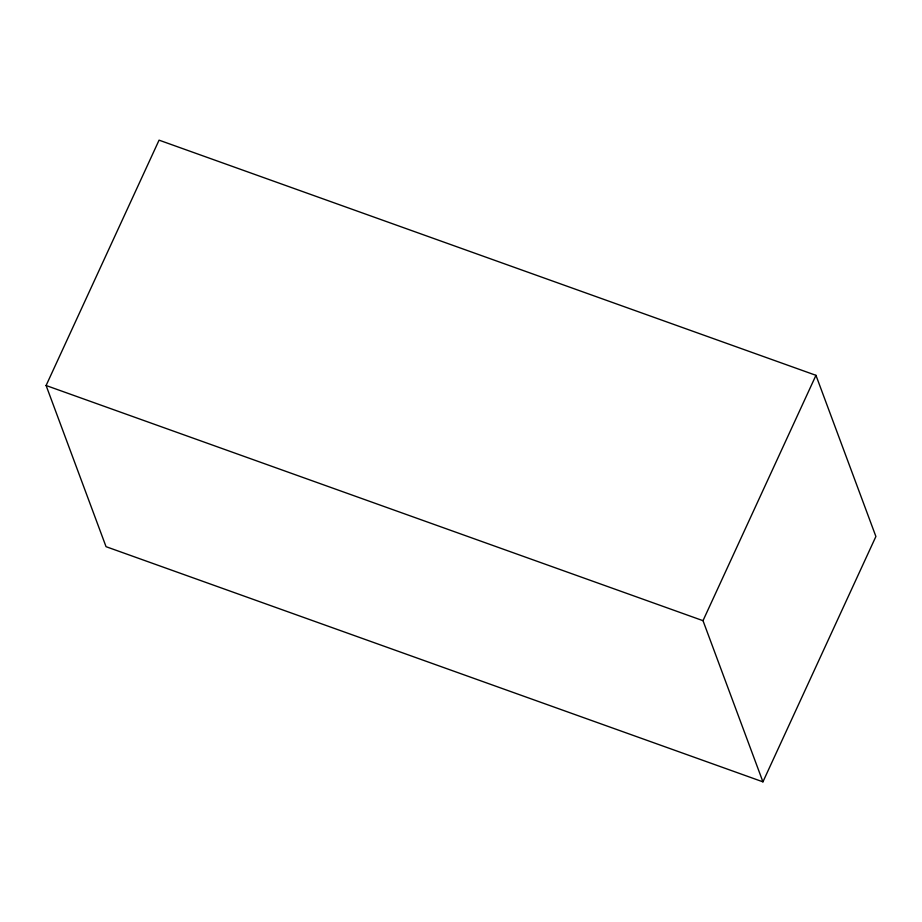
<?xml version="1.0" encoding="UTF-8"?>
<svg xmlns="http://www.w3.org/2000/svg" width="922" height="922" viewBox="0 0 922 922"><rect width="100%" height="100%" fill="white"/><g stroke="black" fill="none" stroke-linecap="round" stroke-linejoin="round"><path stroke-width="1.38" d="M46.1 385.511L159.068 140.156L815.958 375.323L875.9 536.489L762.932 781.844L106.042 546.677L46.1 385.511L703.002 620.679L762.932 781.844M703.002 620.679L815.958 375.323"/></g></svg>
